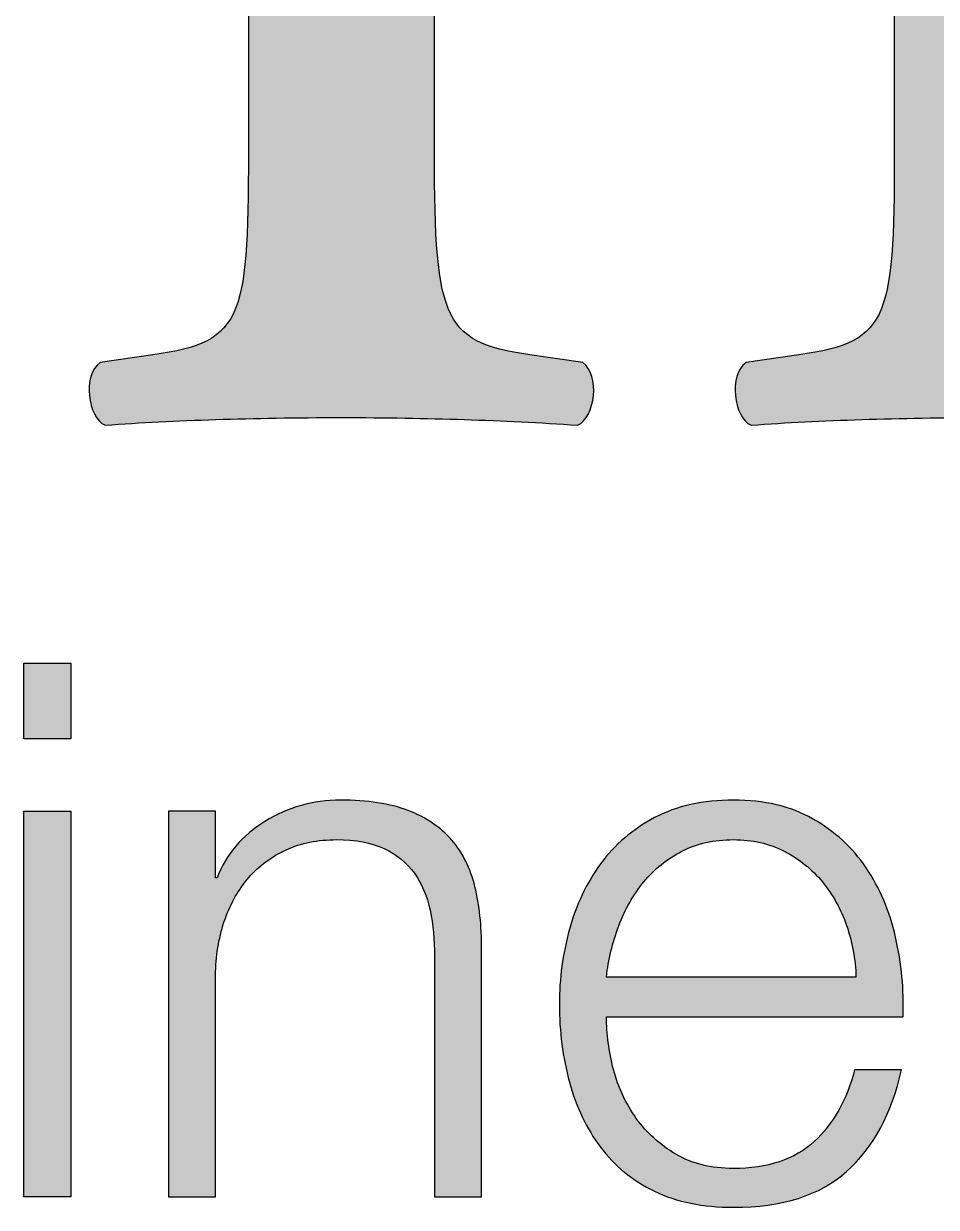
# Paper-space layout 'A2mask' of a CAD drawing. Extents: x 0 to 564, y 0 to 393.
# Drawn here: x 480.37 to 485.17, y 56.21 to 62.43 of the extents above; entities that cross this region are included whole.
import ezdxf
from ezdxf.enums import TextEntityAlignment as Align

# ---------------------------------------------------------------- set-up
doc = ezdxf.new("R2010")
doc.units = 0
doc.layers.get('0').update_dxf_attribs({"linetype": 'CONTINUOUS'})
doc.layers.get('Defpoints').update_dxf_attribs({"linetype": 'CONTINUOUS'})
doc.layers.add('JPP_Mask', color=7, linetype='CONTINUOUS')
doc.styles.add('JPP', font='arial.ttf')

# ---------------------------------------------------------------- blocks, each defined once
blk = doc.blocks.new('A2mask')
at = {"true_color": 0x0081c6}
h = blk.add_hatch(color=142, dxfattribs=at)
edge = h.paths.add_edge_path()
edge.add_spline(control_points=[(482.5295, 61.8396), (482.5295, 61.8396), (482.5295, 64.2192), (482.5295, 64.2192), (482.5295, 64.7614), (482.556, 65.396), (482.5826, 65.8586)], knot_values=[5, 5, 5, 5, 6, 6, 6, 7, 7, 7, 7], degree=3, periodic=0)
edge.add_spline(control_points=[(482.5826, 65.8586), (482.5693, 65.9113), (482.5167, 65.9378), (482.4502, 65.9378)], knot_values=[4, 4, 4, 4, 5, 5, 5, 5], degree=3, periodic=0)
edge.add_spline(control_points=[(482.4502, 65.9378), (482.1463, 65.7397), (481.3924, 65.396), (481.0885, 65.2899)], knot_values=[3, 3, 3, 3, 4, 4, 4, 4], degree=3, periodic=0)
edge.add_spline(control_points=[(481.0885, 65.2899), (481.0226, 65.2504), (481.0226, 65.1048), (481.0754, 65.0523)], knot_values=[2, 2, 2, 2, 3, 3, 3, 3], degree=3, periodic=0)
edge.add_spline(control_points=[(481.0754, 65.0523), (481.0754, 65.0523), (481.1943, 64.9729), (481.1943, 64.9729), (481.5512, 64.735), (481.5512, 64.6691), (481.5512, 64.1533)], knot_values=[0, 0, 0, 0, 1, 1, 1, 2, 2, 2, 2], degree=3, periodic=0)
edge.add_spline(control_points=[(481.5512, 64.1533), (481.5512, 64.1533), (481.5512, 63.5749), (481.5512, 62.9965)], knot_values=[15.5, 15.5, 15.5, 15.5, 16, 16, 16, 16], degree=3, periodic=0)
edge.add_spline(control_points=[(481.5512, 62.9965), (481.5512, 62.4181), (481.5512, 61.8396), (481.5512, 61.8396), (481.5512, 60.8879), (481.5381, 60.7556), (481.0486, 60.6897)], knot_values=[14, 14, 14, 14, 14.5, 14.5, 14.5, 15.5, 15.5, 15.5, 15.5], degree=3, periodic=0)
edge.add_spline(control_points=[(481.0486, 60.6897), (481.0486, 60.6897), (480.7712, 60.6499), (480.7712, 60.6499), (480.6784, 60.5836), (480.705, 60.3594), (480.7978, 60.3196)], knot_values=[12, 12, 12, 12, 13, 13, 13, 14, 14, 14, 14], degree=3, periodic=0)
edge.add_spline(control_points=[(480.7978, 60.3196), (481.1677, 60.3457), (481.5647, 60.3594), (482.0405, 60.3594)], knot_values=[11, 11, 11, 11, 12, 12, 12, 12], degree=3, periodic=0)
edge.add_spline(control_points=[(482.0405, 60.3594), (482.5034, 60.3594), (482.8865, 60.3457), (483.2828, 60.3196)], knot_values=[10, 10, 10, 10, 11, 11, 11, 11], degree=3, periodic=0)
edge.add_spline(control_points=[(483.2828, 60.3196), (483.3755, 60.3594), (483.4024, 60.5836), (483.3094, 60.6499)], knot_values=[9, 9, 9, 9, 10, 10, 10, 10], degree=3, periodic=0)
edge.add_spline(control_points=[(483.3094, 60.6499), (483.3094, 60.6499), (483.032, 60.6897), (483.032, 60.6897), (482.556, 60.7556), (482.5295, 60.8879), (482.5295, 61.8396)], knot_values=[7, 7, 7, 7, 8, 8, 8, 9, 9, 9, 9], degree=3, periodic=0)
h = blk.add_hatch(color=142, dxfattribs=at)
edge = h.paths.add_edge_path()
edge.add_spline(control_points=[(486.1246, 64.6556), (486.31, 64.9067), (486.7463, 65.1182), (487.2489, 65.1182)], knot_values=[20, 20, 20, 20, 21, 21, 21, 21], degree=3, periodic=0)
edge.add_spline(control_points=[(487.2489, 65.1182), (488.1477, 65.1182), (488.4915, 64.563), (488.4915, 63.8097)], knot_values=[19, 19, 19, 19, 20, 20, 20, 20], degree=3, periodic=0)
edge.add_spline(control_points=[(488.4915, 63.8097), (488.4915, 63.8097), (488.4915, 61.8396), (488.4915, 61.8396), (488.4915, 60.8879), (488.4783, 60.7686), (487.989, 60.6897)], knot_values=[17, 17, 17, 17, 18, 18, 18, 19, 19, 19, 19], degree=3, periodic=0)
edge.add_spline(control_points=[(487.989, 60.6897), (487.989, 60.6897), (487.7376, 60.6499), (487.7376, 60.6499), (487.6452, 60.5836), (487.6717, 60.3594), (487.7642, 60.3196)], knot_values=[15, 15, 15, 15, 16, 16, 16, 17, 17, 17, 17], degree=3, periodic=0)
edge.add_spline(control_points=[(487.7642, 60.3196), (488.1214, 60.3457), (488.5178, 60.3594), (488.9936, 60.3594)], knot_values=[14, 14, 14, 14, 15, 15, 15, 15], degree=3, periodic=0)
edge.add_spline(control_points=[(488.9936, 60.3594), (489.4565, 60.3594), (489.8395, 60.3457), (490.2365, 60.3196)], knot_values=[13, 13, 13, 13, 14, 14, 14, 14], degree=3, periodic=0)
edge.add_spline(control_points=[(490.2365, 60.3196), (490.3289, 60.3594), (490.3554, 60.5836), (490.2625, 60.6499)], knot_values=[12, 12, 12, 12, 13, 13, 13, 13], degree=3, periodic=0)
edge.add_spline(control_points=[(490.2625, 60.6499), (490.2625, 60.6499), (489.972, 60.6897), (489.972, 60.6897), (489.4958, 60.7556), (489.4698, 60.8879), (489.4698, 61.8396)], knot_values=[10, 10, 10, 10, 11, 11, 11, 12, 12, 12, 12], degree=3, periodic=0)
edge.add_spline(control_points=[(489.4698, 61.8396), (489.4698, 61.8396), (489.4698, 64.1135), (489.4698, 64.1135), (489.4698, 64.9994), (489.0202, 65.7532), (487.9227, 65.7532)], knot_values=[8, 8, 8, 8, 9, 9, 9, 10, 10, 10, 10], degree=3, periodic=0)
edge.add_spline(control_points=[(487.9227, 65.7532), (487.2489, 65.7532), (486.6272, 65.422), (486.0718, 65.0787)], knot_values=[7, 7, 7, 7, 8, 8, 8, 8], degree=3, periodic=0)
edge.add_spline(control_points=[(486.0718, 65.0787), (485.9796, 65.0787), (485.9265, 65.145), (485.9265, 65.224)], knot_values=[6, 6, 6, 6, 7, 7, 7, 7], degree=3, periodic=0)
edge.add_spline(control_points=[(485.9265, 65.224), (485.9265, 65.3431), (485.9265, 65.5413), (485.953, 65.8451)], knot_values=[5, 5, 5, 5, 6, 6, 6, 6], degree=3, periodic=0)
edge.add_spline(control_points=[(485.953, 65.8451), (485.9265, 65.9113), (485.8606, 65.9378), (485.8078, 65.9378)], knot_values=[4, 4, 4, 4, 5, 5, 5, 5], degree=3, periodic=0)
edge.add_spline(control_points=[(485.8078, 65.9378), (485.5433, 65.7397), (484.7898, 65.396), (484.4855, 65.2899)], knot_values=[3, 3, 3, 3, 4, 4, 4, 4], degree=3, periodic=0)
edge.add_spline(control_points=[(484.4855, 65.2899), (484.4196, 65.2504), (484.4196, 65.1048), (484.4726, 65.0523)], knot_values=[2, 2, 2, 2, 3, 3, 3, 3], degree=3, periodic=0)
edge.add_spline(control_points=[(484.4726, 65.0523), (484.4726, 65.0523), (484.5912, 64.9729), (484.5912, 64.9729), (484.9482, 64.735), (484.9482, 64.6691), (484.9482, 64.1533)], knot_values=[0, 0, 0, 0, 1, 1, 1, 2, 2, 2, 2], degree=3, periodic=0)
edge.add_spline(control_points=[(484.9482, 64.1533), (484.9482, 64.1533), (484.9482, 63.5749), (484.9482, 62.9965)], knot_values=[31.5, 31.5, 31.5, 31.5, 32, 32, 32, 32], degree=3, periodic=0)
edge.add_spline(control_points=[(484.9482, 62.9965), (484.9482, 62.4181), (484.9482, 61.8396), (484.9482, 61.8396), (484.9482, 60.8879), (484.9349, 60.7556), (484.446, 60.6897)], knot_values=[30, 30, 30, 30, 30.5, 30.5, 30.5, 31.5, 31.5, 31.5, 31.5], degree=3, periodic=0)
edge.add_spline(control_points=[(484.446, 60.6897), (484.446, 60.6897), (484.1682, 60.6499), (484.1682, 60.6499), (484.0762, 60.5836), (484.1023, 60.3594), (484.1948, 60.3196)], knot_values=[28, 28, 28, 28, 29, 29, 29, 30, 30, 30, 30], degree=3, periodic=0)
edge.add_spline(control_points=[(484.1948, 60.3196), (484.565, 60.3457), (484.9619, 60.3594), (485.4375, 60.3594)], knot_values=[27, 27, 27, 27, 28, 28, 28, 28], degree=3, periodic=0)
edge.add_spline(control_points=[(485.4375, 60.3594), (485.9002, 60.3594), (486.2834, 60.3457), (486.6405, 60.3196)], knot_values=[26, 26, 26, 26, 27, 27, 27, 27], degree=3, periodic=0)
edge.add_spline(control_points=[(486.6405, 60.3196), (486.7329, 60.3594), (486.7596, 60.5836), (486.6666, 60.6499)], knot_values=[25, 25, 25, 25, 26, 26, 26, 26], degree=3, periodic=0)
edge.add_spline(control_points=[(486.6666, 60.6499), (486.6666, 60.6499), (486.429, 60.6897), (486.429, 60.6897), (485.953, 60.7686), (485.9265, 60.8879), (485.9265, 61.8396)], knot_values=[23, 23, 23, 23, 24, 24, 24, 25, 25, 25, 25], degree=3, periodic=0)
edge.add_spline(control_points=[(485.9265, 61.8396), (485.9265, 61.8396), (485.9265, 63.8625), (485.9265, 63.8625), (485.9265, 64.2461), (485.953, 64.4307), (486.1246, 64.6556)], knot_values=[21, 21, 21, 21, 22, 22, 22, 23, 23, 23, 23], degree=3, periodic=0)
at = {"true_color": 0x004a91}
for points in [[(480.617, 59.0672), (480.3694, 59.0672), (480.3694, 58.6704), (480.617, 58.6704)], [(480.617, 58.2891), (480.3694, 58.2891), (480.3694, 56.2617), (480.617, 56.2617)]]:
    blk.add_hatch(color=154, dxfattribs=at).paths.add_polyline_path(points)
h = blk.add_hatch(color=154, dxfattribs=at)
edge = h.paths.add_edge_path()
edge.add_spline(control_points=[(481.4283, 57.7214), (481.4583, 57.8064), (481.5004, 57.8799), (481.5541, 57.9415)], knot_values=[17, 17, 17, 17, 18, 18, 18, 18], degree=3, periodic=0)
edge.add_spline(control_points=[(481.5541, 57.9415), (481.6076, 58.0029), (481.6732, 58.0514), (481.7503, 58.0869)], knot_values=[16, 16, 16, 16, 17, 17, 17, 17], degree=3, periodic=0)
edge.add_spline(control_points=[(481.7503, 58.0869), (481.8277, 58.1223), (481.916, 58.1399), (482.0156, 58.1399), (482.1151, 58.1399), (482.1984, 58.1242), (482.2651, 58.0927)], knot_values=[14, 14, 14, 14, 15, 15, 15, 16, 16, 16, 16], degree=3, periodic=0)
edge.add_spline(control_points=[(482.2651, 58.0927), (482.3319, 58.0614), (482.3849, 58.0182), (482.4243, 57.963)], knot_values=[13, 13, 13, 13, 14, 14, 14, 14], degree=3, periodic=0)
edge.add_spline(control_points=[(482.4243, 57.963), (482.4637, 57.9081), (482.4911, 57.8432), (482.5069, 57.7684)], knot_values=[12, 12, 12, 12, 13, 13, 13, 13], degree=3, periodic=0)
edge.add_spline(control_points=[(482.5069, 57.7684), (482.5224, 57.694), (482.5303, 57.6133), (482.5303, 57.5268)], knot_values=[11, 11, 11, 11, 12, 12, 12, 12], degree=3, periodic=0)
edge.add_spline(control_points=[(482.5303, 57.5268), (482.5303, 57.5268), (482.5303, 56.2617), (482.5303, 56.2617), (482.5303, 56.2617), (482.5922, 56.2617), (482.6541, 56.2617)], knot_values=[9.5, 9.5, 9.5, 9.5, 10.5, 10.5, 10.5, 11, 11, 11, 11], degree=3, periodic=0)
edge.add_spline(control_points=[(482.6541, 56.2617), (482.716, 56.2617), (482.7779, 56.2617), (482.7779, 56.2617), (482.7779, 56.2617), (482.7779, 56.5878), (482.7779, 56.914)], knot_values=[8.5, 8.5, 8.5, 8.5, 9, 9, 9, 9.5, 9.5, 9.5, 9.5], degree=3, periodic=0)
edge.add_spline(control_points=[(482.7779, 56.914), (482.7779, 57.2401), (482.7779, 57.5662), (482.7779, 57.5662), (482.7779, 57.6866), (482.7662, 57.7954), (482.7425, 57.8924), (482.7189, 57.9893), (482.6783, 58.0712), (482.6208, 58.138)], knot_values=[6, 6, 6, 6, 6.5, 6.5, 6.5, 7.5, 7.5, 7.5, 8.5, 8.5, 8.5, 8.5], degree=3, periodic=0)
edge.add_spline(control_points=[(482.6208, 58.138), (482.563, 58.2046), (482.4866, 58.2564), (482.3909, 58.2932)], knot_values=[5, 5, 5, 5, 6, 6, 6, 6], degree=3, periodic=0)
edge.add_spline(control_points=[(482.3909, 58.2932), (482.2951, 58.3297), (482.1767, 58.3481), (482.0354, 58.3481)], knot_values=[4, 4, 4, 4, 5, 5, 5, 5], degree=3, periodic=0)
edge.add_spline(control_points=[(482.0354, 58.3481), (481.8912, 58.3481), (481.7589, 58.3109), (481.6383, 58.2361)], knot_values=[3, 3, 3, 3, 4, 4, 4, 4], degree=3, periodic=0)
edge.add_spline(control_points=[(481.6383, 58.2361), (481.518, 58.1614), (481.4342, 58.0626), (481.387, 57.9394)], knot_values=[2, 2, 2, 2, 3, 3, 3, 3], degree=3, periodic=0)
edge.add_spline(control_points=[(481.387, 57.9394), (481.387, 57.9394), (481.3791, 57.9394), (481.3791, 57.9394)], knot_values=[1.00001, 1.00001, 1.00001, 1.00001, 2, 2, 2, 2], degree=3, periodic=0)
edge.add_spline(control_points=[(481.3791, 57.9394), (481.3791, 57.9394), (481.3791, 58.0268), (481.3791, 58.1143)], knot_values=[0.5, 0.5, 0.5, 0.5, 1, 1, 1, 1], degree=3, periodic=0)
edge.add_spline(control_points=[(481.3791, 58.1143), (481.3791, 58.2017), (481.3791, 58.2891), (481.3791, 58.2891), (481.3791, 58.2891), (481.3636, 58.2891), (481.3404, 58.2891)], knot_values=[22.749965, 22.749965, 22.749965, 22.749965, 23.249965, 23.249965, 23.249965, 23.5, 23.5, 23.5, 23.5], degree=3, periodic=0)
edge.add_spline(control_points=[(481.3404, 58.2891), (481.3172, 58.2891), (481.2862, 58.2891), (481.2553, 58.2891)], knot_values=[22.49997, 22.49997, 22.49997, 22.49997, 22.749965, 22.749965, 22.749965, 22.749965], degree=3, periodic=0)
edge.add_spline(control_points=[(481.2553, 58.2891), (481.2398, 58.2891), (481.2243, 58.2891), (481.2098, 58.2891)], knot_values=[22.374972, 22.374972, 22.374972, 22.374972, 22.49997, 22.49997, 22.49997, 22.49997], degree=3, periodic=0)
edge.add_spline(control_points=[(481.2098, 58.2891), (481.1953, 58.2891), (481.1818, 58.2891), (481.1702, 58.2891)], knot_values=[22.249975, 22.249975, 22.249975, 22.249975, 22.374972, 22.374972, 22.374972, 22.374972], degree=3, periodic=0)
edge.add_spline(control_points=[(481.1702, 58.2891), (481.1644, 58.2891), (481.1591, 58.2891), (481.1543, 58.2891)], knot_values=[22.187476, 22.187476, 22.187476, 22.187476, 22.249975, 22.249975, 22.249975, 22.249975], degree=3, periodic=0)
edge.add_spline(control_points=[(481.1543, 58.2891), (481.1496, 58.2891), (481.1455, 58.2891), (481.1421, 58.2891)], knot_values=[22.124977, 22.124977, 22.124977, 22.124977, 22.187476, 22.187476, 22.187476, 22.187476], degree=3, periodic=0)
edge.add_spline(control_points=[(481.1315, 58.2891), (481.1315, 58.2891), (481.1315, 58.2891), (481.1315, 58.2891), (481.1315, 58.2891), (481.1315, 58.2891), (481.1315, 58.2891)], knot_values=[21.99998, 21.99998, 21.99998, 21.99998, 22.001425, 22.001425, 22.001425, 22.001445, 22.001445, 22.001445, 22.001445], degree=3, periodic=0)
edge.add_spline(control_points=[(481.1315, 58.2891), (481.1315, 58.2891), (481.1315, 57.7823), (481.1315, 57.2754)], knot_values=[21.49999, 21.49999, 21.49999, 21.49999, 21.99998, 21.99998, 21.99998, 21.99998], degree=3, periodic=0)
edge.add_spline(control_points=[(481.1315, 57.2754), (481.1315, 56.7686), (481.1315, 56.2617), (481.1315, 56.2617), (481.1315, 56.2617), (481.1315, 56.2617), (481.1315, 56.2617)], knot_values=[20.999023, 20.999023, 20.999023, 20.999023, 21.499013, 21.499013, 21.499013, 21.49999, 21.49999, 21.49999, 21.49999], degree=3, periodic=0)
edge.add_spline(control_points=[(481.1376, 56.2617), (481.1389, 56.2617), (481.1404, 56.2617), (481.1421, 56.2617)], knot_values=[20.875002, 20.875002, 20.875002, 20.875002, 20.906252, 20.906252, 20.906252, 20.906252], degree=3, periodic=0)
edge.add_spline(control_points=[(481.1421, 56.2617), (481.1455, 56.2617), (481.1496, 56.2617), (481.1543, 56.2617)], knot_values=[20.812504, 20.812504, 20.812504, 20.812504, 20.875002, 20.875002, 20.875002, 20.875002], degree=3, periodic=0)
edge.add_spline(control_points=[(481.1543, 56.2617), (481.1591, 56.2617), (481.1644, 56.2617), (481.1702, 56.2617)], knot_values=[20.750005, 20.750005, 20.750005, 20.750005, 20.812504, 20.812504, 20.812504, 20.812504], degree=3, periodic=0)
edge.add_spline(control_points=[(481.1702, 56.2617), (481.1818, 56.2617), (481.1953, 56.2617), (481.2098, 56.2617)], knot_values=[20.625007, 20.625007, 20.625007, 20.625007, 20.750005, 20.750005, 20.750005, 20.750005], degree=3, periodic=0)
edge.add_spline(control_points=[(481.2098, 56.2617), (481.2243, 56.2617), (481.2398, 56.2617), (481.2553, 56.2617)], knot_values=[20.50001, 20.50001, 20.50001, 20.50001, 20.625007, 20.625007, 20.625007, 20.625007], degree=3, periodic=0)
edge.add_spline(control_points=[(481.2553, 56.2617), (481.2862, 56.2617), (481.3172, 56.2617), (481.3404, 56.2617)], knot_values=[20.250015, 20.250015, 20.250015, 20.250015, 20.50001, 20.50001, 20.50001, 20.50001], degree=3, periodic=0)
edge.add_spline(control_points=[(481.3404, 56.2617), (481.3636, 56.2617), (481.3791, 56.2617), (481.3791, 56.2617), (481.3791, 56.2617), (481.3791, 56.2617), (481.3791, 56.2617)], knot_values=[19.999654, 19.999654, 19.999654, 19.999654, 20.249669, 20.249669, 20.249669, 20.250015, 20.250015, 20.250015, 20.250015], degree=3, periodic=0)
edge.add_spline(control_points=[(481.3791, 56.2693), (481.3791, 56.2709), (481.3791, 56.2728), (481.3791, 56.275)], knot_values=[19.937521, 19.937521, 19.937521, 19.937521, 19.953146, 19.953146, 19.953146, 19.953146], degree=3, periodic=0)
edge.add_spline(control_points=[(481.3791, 56.275), (481.3791, 56.2793), (481.3791, 56.2847), (481.3791, 56.2909)], knot_values=[19.906272, 19.906272, 19.906272, 19.906272, 19.937521, 19.937521, 19.937521, 19.937521], degree=3, periodic=0)
edge.add_spline(control_points=[(481.3791, 56.2909), (481.3791, 56.2972), (481.3791, 56.3044), (481.3791, 56.3125)], knot_values=[19.875023, 19.875023, 19.875023, 19.875023, 19.906272, 19.906272, 19.906272, 19.906272], degree=3, periodic=0)
edge.add_spline(control_points=[(481.3791, 56.3125), (481.3791, 56.3287), (481.3791, 56.3483), (481.3791, 56.3708)], knot_values=[19.812524, 19.812524, 19.812524, 19.812524, 19.875023, 19.875023, 19.875023, 19.875023], degree=3, periodic=0)
edge.add_spline(control_points=[(481.3791, 56.3708), (481.3791, 56.3934), (481.3791, 56.4188), (481.3791, 56.4465)], knot_values=[19.750025, 19.750025, 19.750025, 19.750025, 19.812524, 19.812524, 19.812524, 19.812524], degree=3, periodic=0)
edge.add_spline(control_points=[(481.3791, 56.4465), (481.3791, 56.5019), (481.3791, 56.5666), (481.3791, 56.6359)], knot_values=[19.625028, 19.625028, 19.625028, 19.625028, 19.750025, 19.750025, 19.750025, 19.750025], degree=3, periodic=0)
edge.add_spline(control_points=[(481.3791, 56.6359), (481.3791, 56.7052), (481.3791, 56.7791), (481.3791, 56.853)], knot_values=[19.50003, 19.50003, 19.50003, 19.50003, 19.625028, 19.625028, 19.625028, 19.625028], degree=3, periodic=0)
edge.add_spline(control_points=[(481.3791, 56.853), (481.3791, 57.0009), (481.3791, 57.1487), (481.3791, 57.2596)], knot_values=[19.250035, 19.250035, 19.250035, 19.250035, 19.50003, 19.50003, 19.50003, 19.50003], degree=3, periodic=0)
edge.add_spline(control_points=[(481.3791, 57.2596), (481.3791, 57.3705), (481.3791, 57.4445), (481.3791, 57.4445), (481.3817, 57.544), (481.3982, 57.6362), (481.4283, 57.7214)], knot_values=[18, 18, 18, 18, 18.250035, 18.250035, 18.250035, 19.250035, 19.250035, 19.250035, 19.250035], degree=3, periodic=0)
h = blk.add_hatch(color=154, dxfattribs=at)
edge = h.paths.add_edge_path()
edge.add_spline(control_points=[(483.4342, 57.2086), (483.4342, 57.2086), (484.9942, 57.2086), (484.9942, 57.2086), (484.9992, 57.3502), (484.9863, 57.4896), (484.9548, 57.6271), (484.9232, 57.7646), (484.8717, 57.8864), (484.7996, 57.9926)], knot_values=[18, 18, 18, 18, 19, 19, 19, 20, 20, 20, 21, 21, 21, 21], degree=3, periodic=0)
edge.add_spline(control_points=[(484.7996, 57.9926), (484.7275, 58.0986), (484.6339, 58.1843), (484.5186, 58.25)], knot_values=[17, 17, 17, 17, 18, 18, 18, 18], degree=3, periodic=0)
edge.add_spline(control_points=[(484.5186, 58.25), (484.4033, 58.3154), (484.2645, 58.3481), (484.1022, 58.3481)], knot_values=[16, 16, 16, 16, 17, 17, 17, 17], degree=3, periodic=0)
edge.add_spline(control_points=[(484.1022, 58.3481), (483.9422, 58.3481), (483.804, 58.3173), (483.6875, 58.2557), (483.571, 58.1941), (483.476, 58.113), (483.4027, 58.0122)], knot_values=[14, 14, 14, 14, 15, 15, 15, 16, 16, 16, 16], degree=3, periodic=0)
edge.add_spline(control_points=[(483.4027, 58.0122), (483.3294, 57.9112), (483.2749, 57.7966), (483.2396, 57.6684)], knot_values=[13, 13, 13, 13, 14, 14, 14, 14], degree=3, periodic=0)
edge.add_spline(control_points=[(483.2396, 57.6684), (483.2043, 57.54), (483.1866, 57.4091), (483.1866, 57.2754)], knot_values=[12, 12, 12, 12, 13, 13, 13, 13], degree=3, periodic=0)
edge.add_spline(control_points=[(483.1866, 57.2754), (483.1866, 57.1312), (483.2043, 56.9944), (483.2396, 56.8648), (483.2749, 56.7352), (483.3294, 56.6213), (483.4027, 56.5229)], knot_values=[10, 10, 10, 10, 11, 11, 11, 12, 12, 12, 12], degree=3, periodic=0)
edge.add_spline(control_points=[(483.4027, 56.5229), (483.476, 56.4248), (483.571, 56.3474), (483.6875, 56.2911), (483.804, 56.2347), (483.9422, 56.2066), (484.1022, 56.2066)], knot_values=[8, 8, 8, 8, 9, 9, 9, 10, 10, 10, 10], degree=3, periodic=0)
edge.add_spline(control_points=[(484.1022, 56.2066), (484.3589, 56.2066), (484.5572, 56.2696), (484.6974, 56.3952)], knot_values=[7, 7, 7, 7, 8, 8, 8, 8], degree=3, periodic=0)
edge.add_spline(control_points=[(484.6974, 56.3952), (484.8375, 56.521), (484.9338, 56.6991), (484.9863, 56.9297)], knot_values=[6, 6, 6, 6, 7, 7, 7, 7], degree=3, periodic=0)
edge.add_spline(control_points=[(484.9863, 56.9297), (484.9863, 56.9297), (484.7387, 56.9297), (484.7387, 56.9297), (484.6993, 56.7724), (484.6286, 56.6468), (484.5265, 56.5525), (484.4243, 56.4582), (484.2829, 56.4109), (484.1022, 56.4109)], knot_values=[3, 3, 3, 3, 4, 4, 4, 5, 5, 5, 6, 6, 6, 6], degree=3, periodic=0)
edge.add_spline(control_points=[(484.1022, 56.4109), (483.9843, 56.4109), (483.8833, 56.4358), (483.7995, 56.4857)], knot_values=[2, 2, 2, 2, 3, 3, 3, 3], degree=3, periodic=0)
edge.add_spline(control_points=[(483.7995, 56.4857), (483.7157, 56.5353), (483.6462, 56.5981), (483.5913, 56.6743)], knot_values=[1, 1, 1, 1, 2, 2, 2, 2], degree=3, periodic=0)
edge.add_spline(control_points=[(483.5913, 56.6743), (483.5364, 56.7502), (483.4963, 56.8359), (483.4714, 56.9316)], knot_values=[0, 0, 0, 0, 1, 1, 1, 1], degree=3, periodic=0)
edge.add_spline(control_points=[(483.4714, 56.9316), (483.4466, 57.0271), (483.4342, 57.1195), (483.4342, 57.2086)], knot_values=[21, 21, 21, 21, 22, 22, 22, 22], degree=3, periodic=0)
edge = h.paths.add_edge_path(flags=16)
edge.add_spline(control_points=[(484.7466, 57.4168), (484.7466, 57.4168), (483.4342, 57.4168), (483.4342, 57.4168), (483.4445, 57.5085), (483.4662, 57.5982), (483.4989, 57.6861)], knot_values=[6, 6, 6, 6, 7, 7, 7, 8, 8, 8, 8], degree=3, periodic=0)
edge.add_spline(control_points=[(483.4989, 57.6861), (483.5316, 57.7737), (483.5755, 57.851), (483.6307, 57.9179)], knot_values=[5, 5, 5, 5, 6, 6, 6, 6], degree=3, periodic=0)
edge.add_spline(control_points=[(483.6307, 57.9179), (483.6856, 57.9847), (483.7524, 58.0382), (483.831, 58.0791)], knot_values=[4, 4, 4, 4, 5, 5, 5, 5], degree=3, periodic=0)
edge.add_spline(control_points=[(483.831, 58.0791), (483.9095, 58.1196), (484, 58.1399), (484.1022, 58.1399)], knot_values=[3, 3, 3, 3, 4, 4, 4, 4], degree=3, periodic=0)
edge.add_spline(control_points=[(484.1022, 58.1399), (484.2015, 58.1399), (484.2908, 58.1196), (484.3694, 58.0791)], knot_values=[2, 2, 2, 2, 3, 3, 3, 3], degree=3, periodic=0)
edge.add_spline(control_points=[(484.3694, 58.0791), (484.4479, 58.0382), (484.5148, 57.9847), (484.5697, 57.9179)], knot_values=[1, 1, 1, 1, 2, 2, 2, 2], degree=3, periodic=0)
edge.add_spline(control_points=[(484.5697, 57.9179), (484.6248, 57.851), (484.6673, 57.7744), (484.6974, 57.688)], knot_values=[0, 0, 0, 0, 1, 1, 1, 1], degree=3, periodic=0)
edge.add_spline(control_points=[(484.6974, 57.688), (484.7275, 57.6016), (484.7439, 57.5111), (484.7466, 57.4168)], knot_values=[8, 8, 8, 8, 9, 9, 9, 9], degree=3, periodic=0)
at = {"layer": 'Defpoints', "color": 154, "true_color": 0x004a91}
for points in [[(480.617, 59.0672), (480.617, 58.6704), (480.3694, 58.6704), (480.3694, 59.0672), (480.617, 59.0672)], [(480.617, 58.2891), (480.617, 56.2617), (480.3694, 56.2617), (480.3694, 58.2891), (480.617, 58.2891)]]:
    blk.add_lwpolyline(points, dxfattribs=at)
at = {"layer": 'Defpoints', "color": 142, "true_color": 0x0081c6}
for points, knots in [([(481.5512, 64.1533), (481.5512, 64.6691), (481.5512, 64.735), (481.1943, 64.9729), (481.1943, 64.9729), (481.0754, 65.0523), (481.0754, 65.0523), (481.0226, 65.1048), (481.0226, 65.2504), (481.0885, 65.2899), (481.3924, 65.396), (482.1463, 65.7397), (482.4502, 65.9378), (482.5167, 65.9378), (482.5693, 65.9113), (482.5826, 65.8586), (482.556, 65.396), (482.5295, 64.7614), (482.5295, 64.2192), (482.5295, 64.2192), (482.5295, 61.8396), (482.5295, 61.8396), (482.5295, 60.8879), (482.556, 60.7556), (483.032, 60.6897), (483.032, 60.6897), (483.3094, 60.6499), (483.3094, 60.6499), (483.4024, 60.5836), (483.3755, 60.3594), (483.2828, 60.3196), (482.8865, 60.3457), (482.5034, 60.3594), (482.0405, 60.3594), (481.5647, 60.3594), (481.1677, 60.3457), (480.7978, 60.3196), (480.705, 60.3594), (480.6784, 60.5836), (480.7712, 60.6499), (480.7712, 60.6499), (481.0486, 60.6897), (481.0486, 60.6897), (481.5381, 60.7556), (481.5512, 60.8879), (481.5512, 61.8396), (481.5512, 61.8396), (481.5512, 64.1533), (481.5512, 64.1533)], [0, 0, 0, 0, 1, 1, 1, 2, 2, 2, 3, 3, 3, 4, 4, 4, 5, 5, 5, 6, 6, 6, 7, 7, 7, 8, 8, 8, 9, 9, 9, 10, 10, 10, 11, 11, 11, 12, 12, 12, 13, 13, 13, 14, 14, 14, 15, 15, 15, 16, 16, 16, 16]), ([(484.9482, 64.1533), (484.9482, 64.6691), (484.9482, 64.735), (484.5912, 64.9729), (484.5912, 64.9729), (484.4726, 65.0523), (484.4726, 65.0523), (484.4196, 65.1048), (484.4196, 65.2504), (484.4855, 65.2899), (484.7898, 65.396), (485.5433, 65.7397), (485.8078, 65.9378), (485.8606, 65.9378), (485.9265, 65.9113), (485.953, 65.8451), (485.9265, 65.5413), (485.9265, 65.3431), (485.9265, 65.224), (485.9265, 65.145), (485.9796, 65.0787), (486.0718, 65.0787), (486.6272, 65.422), (487.2489, 65.7532), (487.9227, 65.7532), (489.0202, 65.7532), (489.4698, 64.9994), (489.4698, 64.1135), (489.4698, 64.1135), (489.4698, 61.8396), (489.4698, 61.8396), (489.4698, 60.8879), (489.4958, 60.7556), (489.972, 60.6897), (489.972, 60.6897), (490.2625, 60.6499), (490.2625, 60.6499), (490.3554, 60.5836), (490.3289, 60.3594), (490.2365, 60.3196), (489.8395, 60.3457), (489.4565, 60.3594), (488.9936, 60.3594), (488.5178, 60.3594), (488.1214, 60.3457), (487.7642, 60.3196), (487.6717, 60.3594), (487.6452, 60.5836), (487.7376, 60.6499), (487.7376, 60.6499), (487.989, 60.6897), (487.989, 60.6897), (488.4783, 60.7686), (488.4915, 60.8879), (488.4915, 61.8396), (488.4915, 61.8396), (488.4915, 63.8097), (488.4915, 63.8097), (488.4915, 64.563), (488.1477, 65.1182), (487.2489, 65.1182), (486.7463, 65.1182), (486.31, 64.9067), (486.1246, 64.6556), (485.953, 64.4307), (485.9265, 64.2461), (485.9265, 63.8625), (485.9265, 63.8625), (485.9265, 61.8396), (485.9265, 61.8396), (485.9265, 60.8879), (485.953, 60.7686), (486.429, 60.6897), (486.429, 60.6897), (486.6666, 60.6499), (486.6666, 60.6499), (486.7596, 60.5836), (486.7329, 60.3594), (486.6405, 60.3196), (486.2834, 60.3457), (485.9002, 60.3594), (485.4375, 60.3594), (484.9619, 60.3594), (484.565, 60.3457), (484.1948, 60.3196), (484.1023, 60.3594), (484.0762, 60.5836), (484.1682, 60.6499), (484.1682, 60.6499), (484.446, 60.6897), (484.446, 60.6897), (484.9349, 60.7556), (484.9482, 60.8879), (484.9482, 61.8396), (484.9482, 61.8396), (484.9482, 64.1533), (484.9482, 64.1533)], [0, 0, 0, 0, 1, 1, 1, 2, 2, 2, 3, 3, 3, 4, 4, 4, 5, 5, 5, 6, 6, 6, 7, 7, 7, 8, 8, 8, 9, 9, 9, 10, 10, 10, 11, 11, 11, 12, 12, 12, 13, 13, 13, 14, 14, 14, 15, 15, 15, 16, 16, 16, 17, 17, 17, 18, 18, 18, 19, 19, 19, 20, 20, 20, 21, 21, 21, 22, 22, 22, 23, 23, 23, 24, 24, 24, 25, 25, 25, 26, 26, 26, 27, 27, 27, 28, 28, 28, 29, 29, 29, 30, 30, 30, 31, 31, 31, 32, 32, 32, 32])]:
    blk.add_open_spline(points, degree=3, knots=knots, dxfattribs=at)
at = {"layer": 'Defpoints', "color": 154, "true_color": 0x004a91}
for points, knots in [([(481.3791, 58.2891), (481.3791, 58.2891), (481.3791, 57.9394), (481.3791, 57.9394), (481.3791, 57.9394), (481.387, 57.9394), (481.387, 57.9394), (481.4342, 58.0626), (481.518, 58.1614), (481.6383, 58.2361), (481.7589, 58.3109), (481.8912, 58.3481), (482.0354, 58.3481), (482.1767, 58.3481), (482.2951, 58.3297), (482.3909, 58.2932), (482.4866, 58.2564), (482.563, 58.2046), (482.6208, 58.138), (482.6783, 58.0712), (482.7189, 57.9893), (482.7425, 57.8924), (482.7662, 57.7954), (482.7779, 57.6866), (482.7779, 57.5662), (482.7779, 57.5662), (482.7779, 56.2617), (482.7779, 56.2617), (482.7779, 56.2617), (482.5303, 56.2617), (482.5303, 56.2617), (482.5303, 56.2617), (482.5303, 57.5268), (482.5303, 57.5268), (482.5303, 57.6133), (482.5224, 57.694), (482.5069, 57.7684), (482.4911, 57.8432), (482.4637, 57.9081), (482.4243, 57.963), (482.3849, 58.0182), (482.3319, 58.0614), (482.2651, 58.0927), (482.1984, 58.1242), (482.1151, 58.1399), (482.0156, 58.1399), (481.916, 58.1399), (481.8277, 58.1223), (481.7503, 58.0869), (481.6732, 58.0514), (481.6076, 58.0029), (481.5541, 57.9415), (481.5004, 57.8799), (481.4583, 57.8064), (481.4283, 57.7214), (481.3982, 57.6362), (481.3817, 57.544), (481.3791, 57.4445), (481.3791, 57.4445), (481.3791, 56.2617), (481.3791, 56.2617), (481.3791, 56.2617), (481.1315, 56.2617), (481.1315, 56.2617), (481.1315, 56.2617), (481.1315, 58.2891), (481.1315, 58.2891), (481.1315, 58.2891), (481.3791, 58.2891), (481.3791, 58.2891)], [0, 0, 0, 0, 1, 1, 1, 2, 2, 2, 3, 3, 3, 4, 4, 4, 5, 5, 5, 6, 6, 6, 7, 7, 7, 8, 8, 8, 9, 9, 9, 10, 10, 10, 11, 11, 11, 12, 12, 12, 13, 13, 13, 14, 14, 14, 15, 15, 15, 16, 16, 16, 17, 17, 17, 18, 18, 18, 19, 19, 19, 20, 20, 20, 21, 21, 21, 22, 22, 22, 23, 23, 23, 23]), ([(483.4714, 56.9316), (483.4963, 56.8359), (483.5364, 56.7502), (483.5913, 56.6743), (483.6462, 56.5981), (483.7157, 56.5353), (483.7995, 56.4857), (483.8833, 56.4358), (483.9843, 56.4109), (484.1022, 56.4109), (484.2829, 56.4109), (484.4243, 56.4582), (484.5265, 56.5525), (484.6286, 56.6468), (484.6993, 56.7724), (484.7387, 56.9297), (484.7387, 56.9297), (484.9863, 56.9297), (484.9863, 56.9297), (484.9338, 56.6991), (484.8375, 56.521), (484.6974, 56.3952), (484.5572, 56.2696), (484.3589, 56.2066), (484.1022, 56.2066), (483.9422, 56.2066), (483.804, 56.2347), (483.6875, 56.2911), (483.571, 56.3474), (483.476, 56.4248), (483.4027, 56.5229), (483.3294, 56.6213), (483.2749, 56.7352), (483.2396, 56.8648), (483.2043, 56.9944), (483.1866, 57.1312), (483.1866, 57.2754), (483.1866, 57.4091), (483.2043, 57.54), (483.2396, 57.6684), (483.2749, 57.7966), (483.3294, 57.9112), (483.4027, 58.0122), (483.476, 58.113), (483.571, 58.1941), (483.6875, 58.2557), (483.804, 58.3173), (483.9422, 58.3481), (484.1022, 58.3481), (484.2645, 58.3481), (484.4033, 58.3154), (484.5186, 58.25), (484.6339, 58.1843), (484.7275, 58.0986), (484.7996, 57.9926), (484.8717, 57.8864), (484.9232, 57.7646), (484.9548, 57.6271), (484.9863, 57.4896), (484.9992, 57.3502), (484.9942, 57.2086), (484.9942, 57.2086), (483.4342, 57.2086), (483.4342, 57.2086), (483.4342, 57.1195), (483.4466, 57.0271), (483.4714, 56.9316)], [0, 0, 0, 0, 1, 1, 1, 2, 2, 2, 3, 3, 3, 4, 4, 4, 5, 5, 5, 6, 6, 6, 7, 7, 7, 8, 8, 8, 9, 9, 9, 10, 10, 10, 11, 11, 11, 12, 12, 12, 13, 13, 13, 14, 14, 14, 15, 15, 15, 16, 16, 16, 17, 17, 17, 18, 18, 18, 19, 19, 19, 20, 20, 20, 21, 21, 21, 22, 22, 22, 22]), ([(484.6974, 57.688), (484.6673, 57.7744), (484.6248, 57.851), (484.5697, 57.9179), (484.5148, 57.9847), (484.4479, 58.0382), (484.3694, 58.0791), (484.2908, 58.1196), (484.2015, 58.1399), (484.1022, 58.1399), (484, 58.1399), (483.9095, 58.1196), (483.831, 58.0791), (483.7524, 58.0382), (483.6856, 57.9847), (483.6307, 57.9179), (483.5755, 57.851), (483.5316, 57.7737), (483.4989, 57.6861), (483.4662, 57.5982), (483.4445, 57.5085), (483.4342, 57.4168), (483.4342, 57.4168), (484.7466, 57.4168), (484.7466, 57.4168), (484.7439, 57.5111), (484.7275, 57.6016), (484.6974, 57.688)], [0, 0, 0, 0, 1, 1, 1, 2, 2, 2, 3, 3, 3, 4, 4, 4, 5, 5, 5, 6, 6, 6, 7, 7, 7, 8, 8, 8, 9, 9, 9, 9])]:
    blk.add_open_spline(points, degree=3, knots=knots, dxfattribs=at)
at = {"color": 7, "style": 'JPP'}
for tag, p in [('Client', (516.6, 80.5)), ('Project1', (516.6, 63)), ('Project2', (516.6, 57.75)), ('Project3', (516.6, 52.5)), ('Title1', (516.6, 40.25)), ('Title2', (516.6, 35)), ('Title3', (516.6, 29.75)), ('Status', (441, 5.25))]:
    blk.add_attdef(tag, text='', height=2.5, dxfattribs=at).set_placement(p, align=Align.MIDDLE_LEFT)
at = {"color": 2, "style": 'JPP'}
for tag, p in [('Scale', (460.25, 17.5)), ('Checked', (523.25, 17.5)), ('Drawn', (491.75, 17.5)), ('Date', (554.75, 17.5))]:
    blk.add_attdef(tag, text='', height=1.4, dxfattribs=at).set_placement(p, align=Align.MIDDLE_CENTER)
at = {"color": 6, "style": 'JPP'}
for tag, p in [('Ref', (504, 5.25)), ('DrgNo.', (533.4, 5.25))]:
    blk.add_attdef(tag, text='', height=2.8, dxfattribs=at).set_placement(p, align=Align.MIDDLE_LEFT)
blk.add_attdef('Rev', text='', height=2.8, dxfattribs=at).set_placement((557.3923, 5.25), align=Align.MIDDLE_CENTER)

psp = doc.layouts.new('A2mask')

# ---------------------------------------------------------------- block references
at = {"layer": 'JPP_Mask'}
psp.add_blockref('A2mask', (0, 0), dxfattribs=at)

doc.saveas('drawing.dxf')
